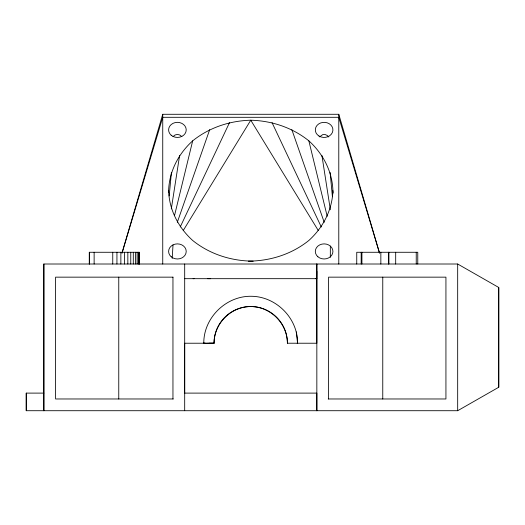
<?xml version="1.0" encoding="UTF-8"?>
<svg xmlns="http://www.w3.org/2000/svg" width="525" height="525" viewBox="0 0 525 525"><rect width="100%" height="100%" fill="white"/><g stroke="black" fill="none" stroke-linecap="round" stroke-linejoin="round"><path stroke-width="0.79" d="M43.857 264.009L43.857 410.714L43.857 264.009L457.675 264.009L498.75 287.483L498.75 387.24L457.675 410.714L26.25 410.714L26.25 393.107L43.857 393.107M118.762 398.974L118.762 277.154M184.688 393.238L184.688 343.232L214.049 343.219A36.678 36.678 0 0 1 250.72 306.548C270.349 306.423 287.523 323.59 287.398 343.219L316.838 343.232L316.838 264.009L316.838 410.714L316.838 393.107L184.688 393.107M328.578 398.974L328.578 277.154L445.935 277.154L445.935 398.974L328.237 398.974M382.764 398.974L382.764 277.154M316.838 271.34L316.752 278.677L315.623 278.67M172.213 258.431L173.014 244.893M168.479 192.288L168.61 190.66C169.234 171.36 178.48 153.694 192.675 140.844C209.153 127.568 229.707 120.776 250.766 120.212C271.819 120.776 292.373 127.568 308.858 140.844C323.046 153.694 332.292 171.36 332.916 190.66L333.113 193.102M169.188 195.93L171.412 172.423M209.14 343.232L214.049 343.225C213.924 323.597 231.092 306.423 250.72 306.548A36.678 36.678 0 0 1 287.398 343.219M206.463 343.232L203.326 343.219L203.818 343.232L203.785 342.366C204.087 317.244 226.459 295.667 251.573 296.284C276.327 296.605 297.924 318.393 297.563 343.219L296.284 331.898M332.916 190.66C332.292 209.954 323.046 227.627 308.858 240.47C292.373 253.746 271.819 260.538 250.766 261.102L248.318 261.188M171.308 208.911L179.616 155.433M174.523 215.539L192.675 140.844M121.984 253.037L162.743 114.286L338.783 114.286L379.542 253.037M122.056 253.024L162.743 117.305L338.783 117.305L379.477 253.024M177.312 222.311L209.685 129.649M180.219 226.997L229.504 122.614M183.251 230.501L250.766 120.212L318.275 230.501M319.554 136.9L322.737 134.617L325.034 134.505L327.265 135.476L328.781 136.979M173.014 136.566L175.133 134.964L177.411 134.413L179.688 134.964L181.814 136.566M316.838 278.677L184.688 278.683M193.108 278.683L194.073 278.677M207.29 343.232L214.049 343.219M173.014 277.154L55.591 277.154L55.591 398.974L173.296 398.974M207.592 278.677L210.669 278.683M297.216 343.219L297.708 343.232M253.207 261.188L250.766 261.102C229.707 260.538 209.153 253.746 192.675 240.47C178.48 227.627 169.234 209.954 168.61 190.66M272.029 122.614L321.307 226.997M291.841 129.649L324.214 222.311M308.858 140.844L327.2 216.333M321.91 155.433L330.35 209.724M203.785 342.366L203.884 343.219M330.12 172.423L332.417 196.737M498.75 287.483L498.75 387.24M457.675 264.009L457.675 410.714M417.769 264.009L417.769 252.276L356.744 252.276L356.744 264.009M416.233 252.276L416.233 264.009M395.686 252.276L395.686 264.009M388.841 252.276L388.841 264.009M388.684 252.276L388.684 264.009M380.848 252.276L380.848 264.009M361.922 252.276L361.922 264.009M361.174 252.276L361.174 264.009M338.783 114.286L338.783 264.009M330.337 246.094L330.337 257.316M184.688 264.009L184.688 410.714M172.955 277.154L172.955 398.974M162.743 114.286L162.743 264.009M139.276 264.009L139.276 252.276L89.27 252.276L89.27 264.009M139.099 252.276L139.099 264.009M139.059 252.276L139.033 264.009M138.311 252.276L138.311 264.009M137.104 252.276L137.104 264.009M135.417 252.276L135.417 264.009M133.291 252.276L133.291 264.009M130.764 252.276L130.764 264.009M127.838 252.276L127.838 264.009M124.517 252.276L124.517 264.009M120.862 252.276L120.862 264.009M116.937 252.276L116.937 264.009M112.75 252.276L112.75 264.009M94.132 252.276L94.132 264.009M89.447 252.276L89.447 264.009M26.25 393.107L26.25 410.714M317.894 256.764A8.8 7.547 0 0 0 332.62 253.385A8.8 7.547 0 0 0 321.838 244.138A8.8 7.547 0 0 0 317.894 256.764M171.189 135.227A8.8 7.547 0 0 0 185.916 131.841A8.8 7.547 0 0 0 175.133 122.594A8.8 7.547 0 0 0 171.189 135.227M318.944 135.995A8.8 7.547 0 0 0 332.87 130.673A8.8 7.547 0 0 0 320.532 122.994A8.8 7.547 0 0 0 318.944 135.995M171.189 256.764A8.8 7.547 0 0 0 185.916 253.385A8.8 7.547 0 0 0 175.133 244.138A8.8 7.547 0 0 0 171.189 256.764"/></g></svg>
